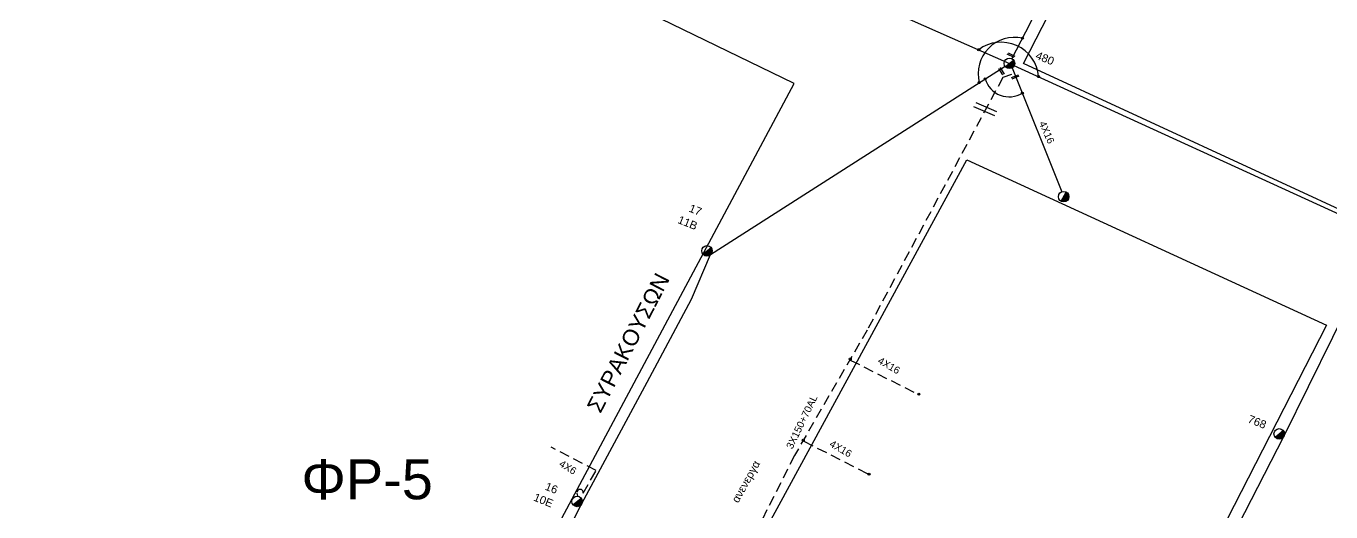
# Model space of a CAD drawing. Header units: millimetres. Extents: x 2101 to 3312, y 775 to 1363.
# Drawn here: x 2395.2 to 2558.2, y 1143.5 to 1204.3 of the extents above; entities that cross this region are included whole.
import ezdxf

# ---------------------------------------------------------------- set-up
doc = ezdxf.new("R2010")
doc.units = ezdxf.units.MM
doc.linetypes.add('DASHED', pattern=[19.05, 12.7, -6.35])
for name, color, linetype in [('Άγνωστα', 7, 'Continuous'), ('Γέφυρες Εναέριου Δικτύου', 7, 'Continuous'), ('Γυμνά εναέρια ΧΤ (3Φ)   4x50AL', 7, 'Continuous'), ('Γυμνά εναέρια ΧΤ και ΦΟΠ (3Φ)   4x50+16AL', 7, 'Continuous'), ('Εναέρια παροχή ΧΤ 4x16', 7, 'SYN_LINE'), ('Επιγραφές - Σχήματα', 7, 'Continuous'), ('Καλώδια ΧΤ   3x150+70AL', 7, 'DASHED'), ('Μηχανική τομή', 7, 'Continuous'), ('Στύλος ΦΜ', 7, 'Continuous'), ('Στύλος ΦΜ @ 1', 7, 'Continuous'), ('Συνδέσεις', 7, 'Continuous'), ('Τομή', 7, 'Continuous'), ('Υπόβαθρο ΔΕΗ', 7, 'Continuous'), ('Υπόγεια καλώδια Παροχών ΧΤ   4x6', 7, 'DASHED')]:
    doc.layers.add(name, color=color, linetype=linetype)
doc.styles.add('arial', font='arial.ttf')
doc.styles.get("Standard").update_dxf_attribs({"font": 'arial.ttf'})
doc.linetypes.add('SYN_LINE', pattern='A,0.5,-0.0001,["/\\/\\/\\/",Standard,S=0.1,R=0,X=0,Y=-0.05],-0.25', length=0.7501)

# ---------------------------------------------------------------- blocks, each defined once
blk = doc.blocks.new('ΥΠΑΡΧΩΝ ΤΣΙΜΕΝΤΕΝΙΟΣ ΣΤΥΛΟΣ')
at = {"layer": 'Στύλος ΦΜ'}
blk.add_hatch(color=7, dxfattribs=at).paths.add_polyline_path([(-1.29, -2.28, 0.574793), (2.62, 0, 0.268822), (1.3, 2.27)])
at = {"layer": 'Στύλος ΦΜ', "color": 7}
blk.add_line((-1.29, -2.28), (1.3, 2.27), dxfattribs=at)
blk.add_circle((0, 0), 2.62, dxfattribs=at)
at = {"layer": 'Στύλος ΦΜ', "flags": 4}
for tag, p in [('ΤΥΠΟΣ', (-4.91, 3.03)), ('ΑΡΙΘΜΟΣ', (-4.68, 8.05))]:
    blk.add_attdef(tag, p, '', height=4, dxfattribs=at)
blk = doc.blocks.new('ΤΟΜΗ')
at = {"layer": 'Τομή', "ltscale": 40}
for p, q in [((-5.68, 0), (5.68, 0)), ((5.68, -2.33), (-5.68, -2.33))]:
    blk.add_line(p, q, dxfattribs=at)
blk = doc.blocks.new('ΜΗΧΑΝΙΚΗ ΤΟΜΗ')
at = {"layer": 'Μηχανική τομή', "ltscale": 40}
for p, q in [((-1.89, 0.78), (1.89, 0.78)), ((1.89, 0), (-1.89, 0))]:
    blk.add_line(p, q, dxfattribs=at)
blk = doc.blocks.new('_ΣΥΝΔΕΣΗ')
at = {"layer": 'Συνδέσεις', "linetype": 'SYN_LINE', "ltscale": 40}
blk.add_hatch(color=256, dxfattribs=at).paths.add_polyline_path([(0.5, -0.01, 1), (-0.5, -0.01, 1)])
at = {"layer": 'Συνδέσεις'}
blk.add_circle((0, -0.01), 0.5, dxfattribs=at)

msp = doc.modelspace()

# ---------------------------------------------------------------- linework, layer by layer
at = {"layer": 'Άγνωστα', "color": 173, "ltscale": 40}
msp.add_lwpolyline([(2518.35, 1200.19), (2520.1, 1203.56), (2532.33, 1227.66), (2541.83, 1246.22), (2549.41, 1260.92), (2550.47, 1261.36), (2550.54, 1261.71)], dxfattribs=at)
at = {"layer": 'Άγνωστα', "color": 133, "ltscale": 40}
msp.add_lwpolyline([(2564.47, 1177.68), (2552.32, 1153), (2539.22, 1127.42), (2524.65, 1100.22), (2517.36, 1086.39)], dxfattribs=at)
at = {"layer": 'Γέφυρες Εναέριου Δικτύου'}
for centre, radius, start, end in [((2518.68, 1198.3), 4.56, 77.4528, 194.0045), ((2517, 1197.56), 4.69, 4.7526, 126.7997), ((2518, 1198.55), 3.13, 196.4575, 301.8065)]:
    msp.add_arc(centre, radius, start, end, dxfattribs=at)
at = {"layer": 'Γυμνά εναέρια ΧΤ (3Φ)   4x50AL', "color": 5, "ltscale": 40}
msp.add_lwpolyline([(2445.8, 1110.93), (2453.78, 1125.56), (2460.25, 1135.98), (2464.62, 1144.6), (2472.75, 1159.76), (2478.29, 1170.11), (2480.7, 1175.71), (2517.49, 1199.26)], dxfattribs=at)
at = {"layer": 'Γυμνά εναέρια ΧΤ και ΦΟΠ (3Φ)   4x50+16AL', "color": 2, "ltscale": 40}
msp.add_lwpolyline([(2434.89, 1224.89), (2468.63, 1221.48), (2518.04, 1199.61), (2564.17, 1178.5)], dxfattribs=at)
at = {"layer": 'Εναέρια παροχή ΧΤ 4x16', "color": 5, "ltscale": 10}
msp.add_lwpolyline([(2518.39, 1199.06), (2524.57, 1183.55)], dxfattribs=at)
at = {"layer": 'Εναέρια παροχή ΧΤ 4x16', "color": 1, "linetype": 'DASHED', "ltscale": 0.1}
for points in [[(2498.15, 1162.52), (2506.58, 1158.26)], [(2492.33, 1152.38), (2500.38, 1148.29)]]:
    msp.add_lwpolyline(points, dxfattribs=at)
at = {"layer": 'Καλώδια ΧΤ   3x150+70AL', "color": 1, "ltscale": 0.1}
msp.add_lwpolyline([(2518.3, 1198.2), (2517.21, 1197.85), (2500.25, 1166.27), (2491.17, 1150.58), (2486.9, 1142.11), (2480.8, 1130.83), (2476.27, 1122.46), (2475.09, 1121.97), (2474.31, 1121.1)], dxfattribs=at)
at = {"layer": 'Υπόβαθρο ΔΕΗ'}
for points in [[(2519.79, 1199.61), (2561.36, 1280.62), (2608.31, 1262.14), (2564.16, 1179.09), (2519.79, 1199.61)], [(2491.13, 1197.11), (2406.53, 1238.17), (2388.98, 1246.68), (2345.28, 1167.27), (2445.66, 1111.96), (2491.13, 1197.11)], [(2512.69, 1187.56), (2557.67, 1166.88), (2511.47, 1076.61), (2465.56, 1100.82), (2512.69, 1187.56)]]:
    msp.add_lwpolyline(points, dxfattribs=at)
at = {"layer": 'Υπόγεια καλώδια Παροχών ΧΤ   4x6', "color": 5, "ltscale": 0.1}
msp.add_lwpolyline([(2464.11, 1145.49), (2464.02, 1145.88, -1.292881), (2464.76, 1145.86), (2466.39, 1148.71), (2460.77, 1151.62)], format="xyb", dxfattribs=at)

# ---------------------------------------------------------------- block references
at = {"layer": 'Μηχανική τομή', "xscale": 0.2499999999999997, "yscale": 0.2499999999999997, "zscale": 0.2499999999999997}
for p, rotation in [((2518.28, 1200.73), 154.3451914769962), ((2517.12, 1198.68), 121.1506770937749), ((2518.79, 1197.83), 22.12130393526737)]:
    msp.add_blockref('ΜΗΧΑΝΙΚΗ ΤΟΜΗ', p, dxfattribs=dict(at, rotation=rotation))
at = {"layer": 'Στύλος ΦΜ @ 1', "ltscale": 40}
ref = msp.add_blockref('ΥΠΑΡΧΩΝ ΤΣΙΜΕΝΤΕΝΙΟΣ ΣΤΥΛΟΣ', (2518.04, 1199.61), dxfattribs=dict(at, xscale=0.25, yscale=0.25, zscale=0.25, rotation=338.0348720893729))
ref.add_attrib('ΑΡΙΘΜΟΣ', '480', (2521.21, 1200.22), dxfattribs={"layer": 'Στύλος ΦΜ', "height": 1, "rotation": 338.0349, "flags": 4})
at = {"layer": 'Στύλος ΦΜ @ 1', "ltscale": 40, "xscale": 0.25, "yscale": 0.25, "zscale": 0.25}
msp.add_blockref('ΥΠΑΡΧΩΝ ΤΣΙΜΕΝΤΕΝΙΟΣ ΣΤΥΛΟΣ', (2524.81, 1182.94), dxfattribs=at)
at = {"layer": 'Στύλος ΦΜ @ 1', "ltscale": 40}
ref = msp.add_blockref('ΥΠΑΡΧΩΝ ΤΣΙΜΕΝΤΕΝΙΟΣ ΣΤΥΛΟΣ', (2480.24, 1176.17), dxfattribs=dict(at, xscale=0.25, yscale=0.25, zscale=0.25, rotation=338.0348720893729))
ref.add_attrib('ΤΥΠΟΣ', '17', (2477.89, 1181.11), dxfattribs={"layer": 'Στύλος ΦΜ', "height": 1, "rotation": 338.0349, "flags": 4})
ref.add_attrib('ΑΡΙΘΜΟΣ', '11B', (2476.49, 1179.68), dxfattribs={"layer": 'Στύλος ΦΜ', "height": 1, "rotation": 338.0349, "flags": 4})
ref = msp.add_blockref('ΥΠΑΡΧΩΝ ΤΣΙΜΕΝΤΕΝΙΟΣ ΣΤΥΛΟΣ', (2551.74, 1153.29), dxfattribs=dict(at, xscale=0.25, yscale=0.25, zscale=0.25, rotation=338.0348720893729))
ref.add_attrib('ΑΡΙΘΜΟΣ', '768', (2547.72, 1154.76), dxfattribs={"layer": 'Στύλος ΦΜ', "height": 1, "rotation": 338.0349, "flags": 4})
ref = msp.add_blockref('ΥΠΑΡΧΩΝ ΤΣΙΜΕΝΤΕΝΙΟΣ ΣΤΥΛΟΣ', (2464.01, 1144.84), dxfattribs=dict(at, xscale=0.25, yscale=0.25, zscale=0.25, rotation=338.0348720893729))
ref.add_attrib('ΤΥΠΟΣ', '16', (2459.91, 1146.34), dxfattribs={"layer": 'Στύλος ΦΜ', "height": 1, "rotation": 338.0349, "flags": 4})
ref.add_attrib('ΑΡΙΘΜΟΣ', '10E', (2458.47, 1144.98), dxfattribs={"layer": 'Στύλος ΦΜ', "height": 1, "rotation": 338.0349, "flags": 4})
at = {"layer": 'Συνδέσεις', "xscale": 0.25, "yscale": 0.25, "zscale": 0.25}
for p in [(2519.68, 1202.75), (2514.19, 1201.32), (2514.26, 1197.2), (2514.99, 1197.67), (2521.67, 1197.95), (2519.65, 1195.89), (2498.15, 1162.65), (2506.71, 1158.24), (2492.28, 1152.5), (2500.49, 1148.24)]:
    msp.add_blockref('_ΣΥΝΔΕΣΗ', p, dxfattribs=at)
at = {"layer": 'Τομή', "xscale": 0.2499999999999993, "yscale": 0.2499999999999993, "zscale": 0.2499999999999993, "rotation": 156.6100127844429}
msp.add_blockref('ΤΟΜΗ', (2514.89, 1193.61), dxfattribs=at)

# ---------------------------------------------------------------- texts
at = {"layer": 'Άγνωστα', "color": 7}
note = msp.add_mtext_dynamic_manual_height_columns('{\\H0.55556x;ανενεργα}\\P', width=1.8, gutter_width=12.5, heights=[0.0453, 0], dxfattribs=dict(at, insert=(2476.33, 1132.55), char_height=1.8, attachment_point=1, rotation=61))
for column, words in zip(note.columns.linked_columns, ['\\P']):
    column.text = words
at = {"layer": 'Εναέρια παροχή ΧΤ 4x16', "ltscale": 40, "char_height": 0.9, "width": 69.1904, "attachment_point": 1, "style": 'arial'}
for insert, rotation in [((2522.53, 1192.51), 293.5779), ((2501.94, 1162.96), 329.9625), ((2495.91, 1152.56), 329.9625)]:
    msp.add_mtext('4X16', dxfattribs=dict(at, insert=insert, rotation=rotation))
at = {"layer": 'Επιγραφές - Σχήματα', "ltscale": 40, "insert": (2465.15, 1156.67), "char_height": 2, "width": 28.8889, "attachment_point": 1, "rotation": 62.7522, "style": 'arial'}
msp.add_mtext('ΣΥΡΑΚΟΥΣΩΝ', dxfattribs=at)
at = {"layer": 'Επιγραφές - Σχήματα', "ltscale": 40, "insert": (2429.55, 1150.11), "char_height": 5, "width": 13.6107, "attachment_point": 1, "style": 'arial'}
msp.add_mtext('ΦP-5', dxfattribs=at)
at = {"layer": 'Καλώδια ΧΤ   3x150+70AL', "ltscale": 40, "insert": (2490.09, 1151.7), "char_height": 0.9, "width": 69.1904, "attachment_point": 1, "rotation": 64.1127, "style": 'arial'}
msp.add_mtext('3X150+70AL', dxfattribs=at)
at = {"layer": 'Υπόγεια καλώδια Παροχών ΧΤ   4x6', "ltscale": 40, "insert": (2462.14, 1150.08), "char_height": 0.9, "width": 69.1904, "attachment_point": 1, "rotation": 328.4745, "style": 'arial'}
msp.add_mtext('4X6', dxfattribs=at)

doc.saveas('drawing.dxf')
